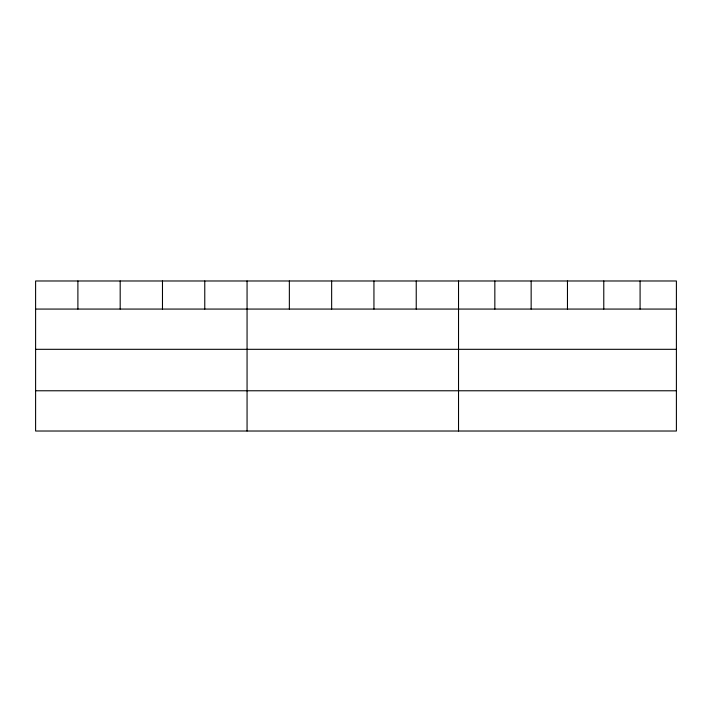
<?xml version="1.0" encoding="UTF-8"?>
<svg xmlns="http://www.w3.org/2000/svg" width="712" height="712" viewBox="0 0 712 712"><rect width="100%" height="100%" fill="white"/><g stroke="black" fill="none" stroke-linecap="round" stroke-linejoin="round"><path stroke-width="1.07" d="M676.4 349.316L676.4 280.982L35.6 280.982L35.6 431.018L676.4 431.018L676.4 349.316L35.6 349.316M35.6 309.07L676.4 309.07M35.6 390.772L676.4 390.772M640.088 280.982L640.088 309.07M603.776 280.982L603.776 309.07M567.464 280.982L567.464 309.07M531.152 280.982L531.152 309.07M494.84 280.982L494.84 309.07M458.528 280.982L458.528 431.018M416.235 280.982L416.235 309.07M373.942 280.982L373.942 309.07M331.65 280.982L331.65 309.07M289.357 280.982L289.357 309.07M247.064 280.982L247.064 431.018M204.771 280.982L204.771 309.07M162.478 280.982L162.478 309.07M120.186 280.982L120.186 309.07M77.893 280.982L77.893 309.07"/></g></svg>
